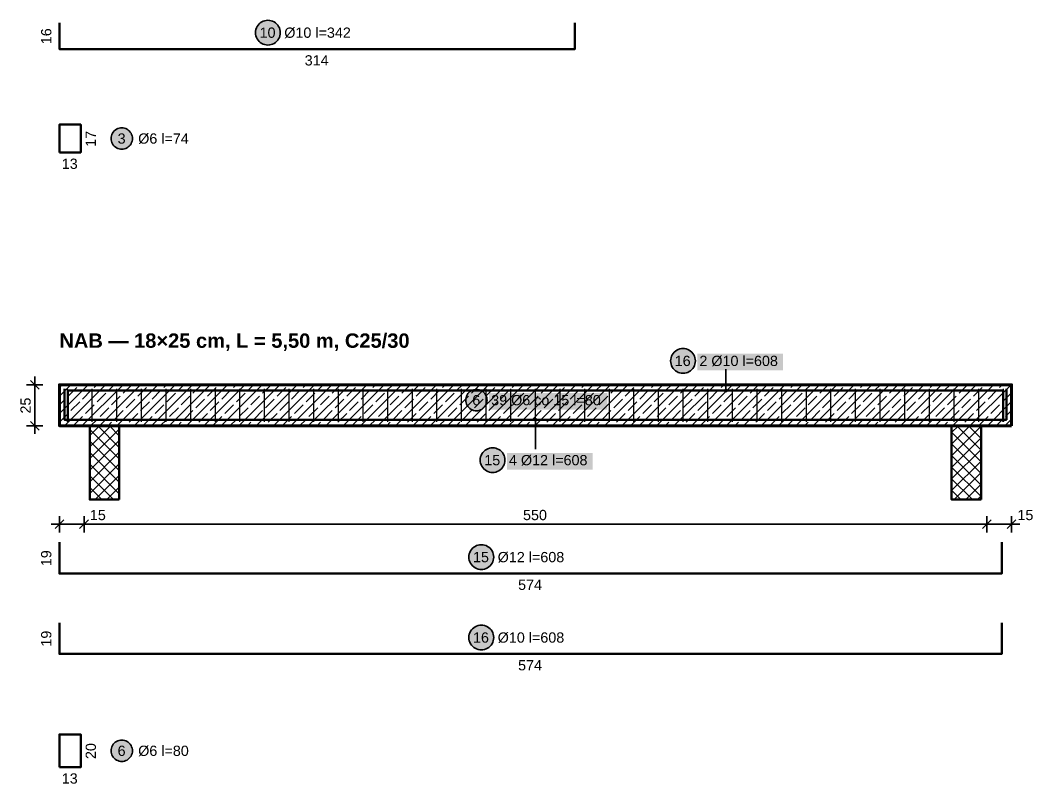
# Model space of a CAD drawing. Header units: metres. Extents: x 0.1 to 18.1, y -9.6 to -0.1.
# Drawn here: x 5.85 to 12.02, y -9.64 to -4.98 of the extents above; entities that cross this region are included whole.
import ezdxf

# ---------------------------------------------------------------- set-up
doc = ezdxf.new("R2010")
doc.units = ezdxf.units.M
for name, color, linetype, lineweight in [('A-KRESKOWANIE', 8, 'Continuous', 18), ('A-MASKA', 7, 'Continuous', 18), ('A-OPISY', 2, 'Continuous', 25), ('K-KONSTR', 7, 'Continuous', 50), ('K-WYMIARY', 1, 'Continuous', 25), ('K-ZBROJENIE', 1, 'Continuous', 100), ('K-ZBROJENIE-OPIS', 2, 'Continuous', 25)]:
    doc.layers.add(name, color=color, linetype=linetype, lineweight=lineweight)
doc.styles.add('PL_ARIAL', font='arial.ttf')
doc.styles.add('PL_ARIAL_B', font='arialbd.ttf')

msp = doc.modelspace()

# ---------------------------------------------------------------- hatches: boundary and pattern name
at = {"layer": 'A-MASKA', "true_color": 0xffffff}
for points in [[(9.9762, -7.1172), (10.4988, -7.1172), (10.4988, -7.016), (9.9762, -7.016)], [(8.7078, -7.3563), (9.4272, -7.3563), (9.4272, -7.255), (8.7078, -7.255)], [(8.8162, -7.7218), (9.3388, -7.7218), (9.3388, -7.6205), (8.8162, -7.6205)]]:
    msp.add_hatch(color=7, dxfattribs=at).paths.add_polyline_path(points)
at = {"layer": 'K-ZBROJENIE-OPIS', "true_color": 0xffffff}
for points in [[(7.4355, -5.06), (7.4349, -5.0501), (7.4329, -5.0405), (7.4298, -5.0311), (7.4254, -5.0222), (7.4199, -5.014), (7.4134, -5.0066), (7.406, -5.0001), (7.3978, -4.9946), (7.3889, -4.9902), (7.3795, -4.9871), (7.3699, -4.9851), (7.36, -4.9845), (7.3501, -4.9851), (7.3405, -4.9871), (7.3311, -4.9902), (7.3222, -4.9946), (7.314, -5.0001), (7.3066, -5.0066), (7.3001, -5.014), (7.2946, -5.0222), (7.2902, -5.0311), (7.2871, -5.0405), (7.2851, -5.0501), (7.2845, -5.06), (7.2851, -5.0699), (7.2871, -5.0795), (7.2902, -5.0889), (7.2946, -5.0978), (7.3001, -5.106), (7.3066, -5.1134), (7.314, -5.1199), (7.3222, -5.1254), (7.3311, -5.1298), (7.3405, -5.1329), (7.3501, -5.1349), (7.36, -5.1355), (7.3699, -5.1349), (7.3795, -5.1329), (7.3889, -5.1298), (7.3978, -5.1254), (7.406, -5.1199), (7.4134, -5.1134), (7.4199, -5.106), (7.4254, -5.0978), (7.4298, -5.0889), (7.4329, -5.0795), (7.4349, -5.0699)], [(6.535, -5.705), (6.5344, -5.6965), (6.5328, -5.6882), (6.5301, -5.6801), (6.5263, -5.6725), (6.5216, -5.6654), (6.516, -5.659), (6.5096, -5.6534), (6.5025, -5.6487), (6.4949, -5.6449), (6.4868, -5.6422), (6.4785, -5.6406), (6.47, -5.64), (6.4615, -5.6406), (6.4532, -5.6422), (6.4451, -5.6449), (6.4375, -5.6487), (6.4304, -5.6534), (6.424, -5.659), (6.4184, -5.6654), (6.4137, -5.6725), (6.4099, -5.6801), (6.4072, -5.6882), (6.4056, -5.6965), (6.405, -5.705), (6.4056, -5.7135), (6.4072, -5.7218), (6.4099, -5.7299), (6.4137, -5.7375), (6.4184, -5.7446), (6.424, -5.751), (6.4304, -5.7566), (6.4375, -5.7613), (6.4451, -5.7651), (6.4532, -5.7678), (6.4615, -5.7694), (6.47, -5.77), (6.4785, -5.7694), (6.4868, -5.7678), (6.4949, -5.7651), (6.5025, -5.7613), (6.5096, -5.7566), (6.516, -5.751), (6.5216, -5.7446), (6.5263, -5.7375), (6.5301, -5.7299), (6.5328, -5.7218), (6.5344, -5.7135)], [(9.9643, -7.0597), (9.9636, -7.0499), (9.9617, -7.0402), (9.9585, -7.0308), (9.9542, -7.022), (9.9487, -7.0138), (9.9421, -7.0063), (9.9347, -6.9998), (9.9265, -6.9943), (9.9176, -6.99), (9.9083, -6.9868), (9.8986, -6.9849), (9.8887, -6.9842), (9.8789, -6.9849), (9.8692, -6.9868), (9.8598, -6.99), (9.851, -6.9943), (9.8428, -6.9998), (9.8353, -7.0063), (9.8288, -7.0138), (9.8233, -7.022), (9.819, -7.0308), (9.8158, -7.0402), (9.8139, -7.0499), (9.8132, -7.0597), (9.8139, -7.0696), (9.8158, -7.0793), (9.819, -7.0887), (9.8233, -7.0975), (9.8288, -7.1057), (9.8353, -7.1132), (9.8428, -7.1197), (9.851, -7.1252), (9.8598, -7.1295), (9.8692, -7.1327), (9.8789, -7.1346), (9.8887, -7.1353), (9.8986, -7.1346), (9.9083, -7.1327), (9.9176, -7.1295), (9.9265, -7.1252), (9.9347, -7.1197), (9.9421, -7.1132), (9.9487, -7.1057), (9.9542, -7.0975), (9.9585, -7.0887), (9.9617, -7.0793), (9.9636, -7.0696)], [(8.6953, -7.2988), (8.6947, -7.2903), (8.6931, -7.2819), (8.6903, -7.2739), (8.6866, -7.2663), (8.6818, -7.2592), (8.6762, -7.2528), (8.6698, -7.2472), (8.6628, -7.2425), (8.6552, -7.2387), (8.6471, -7.236), (8.6388, -7.2343), (8.6303, -7.2337), (8.6218, -7.2343), (8.6135, -7.236), (8.6054, -7.2387), (8.5978, -7.2425), (8.5907, -7.2472), (8.5843, -7.2528), (8.5787, -7.2592), (8.574, -7.2663), (8.5702, -7.2739), (8.5675, -7.2819), (8.5658, -7.2903), (8.5653, -7.2988), (8.5658, -7.3072), (8.5675, -7.3156), (8.5702, -7.3236), (8.574, -7.3312), (8.5787, -7.3383), (8.5843, -7.3447), (8.5907, -7.3503), (8.5978, -7.355), (8.6054, -7.3588), (8.6135, -7.3615), (8.6218, -7.3632), (8.6303, -7.3638), (8.6388, -7.3632), (8.6471, -7.3615), (8.6552, -7.3588), (8.6628, -7.355), (8.6698, -7.3503), (8.6762, -7.3447), (8.6818, -7.3383), (8.6866, -7.3312), (8.6903, -7.3236), (8.6931, -7.3156), (8.6947, -7.3072)], [(8.8043, -7.6643), (8.8036, -7.6544), (8.8017, -7.6447), (8.7985, -7.6353), (8.7942, -7.6265), (8.7887, -7.6183), (8.7821, -7.6108), (8.7747, -7.6043), (8.7665, -7.5988), (8.7576, -7.5945), (8.7483, -7.5913), (8.7386, -7.5894), (8.7287, -7.5887), (8.7189, -7.5894), (8.7092, -7.5913), (8.6998, -7.5945), (8.691, -7.5988), (8.6828, -7.6043), (8.6753, -7.6108), (8.6688, -7.6183), (8.6633, -7.6265), (8.659, -7.6353), (8.6558, -7.6447), (8.6539, -7.6544), (8.6532, -7.6643), (8.6539, -7.6741), (8.6558, -7.6838), (8.659, -7.6932), (8.6633, -7.702), (8.6688, -7.7102), (8.6753, -7.7177), (8.6828, -7.7242), (8.691, -7.7297), (8.6998, -7.734), (8.7092, -7.7372), (8.7189, -7.7391), (8.7287, -7.7398), (8.7386, -7.7391), (8.7483, -7.7372), (8.7576, -7.734), (8.7665, -7.7297), (8.7747, -7.7242), (8.7821, -7.7177), (8.7887, -7.7102), (8.7942, -7.702), (8.7985, -7.6932), (8.8017, -7.6838), (8.8036, -7.6741)], [(8.7355, -8.255), (8.7349, -8.2451), (8.7329, -8.2355), (8.7298, -8.2261), (8.7254, -8.2172), (8.7199, -8.209), (8.7134, -8.2016), (8.706, -8.1951), (8.6978, -8.1896), (8.6889, -8.1852), (8.6795, -8.1821), (8.6699, -8.1801), (8.66, -8.1795), (8.6501, -8.1801), (8.6405, -8.1821), (8.6311, -8.1852), (8.6222, -8.1896), (8.614, -8.1951), (8.6066, -8.2016), (8.6001, -8.209), (8.5946, -8.2172), (8.5902, -8.2261), (8.5871, -8.2355), (8.5851, -8.2451), (8.5845, -8.255), (8.5851, -8.2649), (8.5871, -8.2745), (8.5902, -8.2839), (8.5946, -8.2928), (8.6001, -8.301), (8.6066, -8.3084), (8.614, -8.3149), (8.6222, -8.3204), (8.6311, -8.3248), (8.6405, -8.3279), (8.6501, -8.3299), (8.66, -8.3305), (8.6699, -8.3299), (8.6795, -8.3279), (8.6889, -8.3248), (8.6978, -8.3204), (8.706, -8.3149), (8.7134, -8.3084), (8.7199, -8.301), (8.7254, -8.2928), (8.7298, -8.2839), (8.7329, -8.2745), (8.7349, -8.2649)], [(8.7355, -8.745), (8.7349, -8.7351), (8.7329, -8.7255), (8.7298, -8.7161), (8.7254, -8.7072), (8.7199, -8.699), (8.7134, -8.6916), (8.706, -8.6851), (8.6978, -8.6796), (8.6889, -8.6752), (8.6795, -8.6721), (8.6699, -8.6701), (8.66, -8.6695), (8.6501, -8.6701), (8.6405, -8.6721), (8.6311, -8.6752), (8.6222, -8.6796), (8.614, -8.6851), (8.6066, -8.6916), (8.6001, -8.699), (8.5946, -8.7072), (8.5902, -8.7161), (8.5871, -8.7255), (8.5851, -8.7351), (8.5845, -8.745), (8.5851, -8.7549), (8.5871, -8.7645), (8.5902, -8.7739), (8.5946, -8.7828), (8.6001, -8.791), (8.6066, -8.7984), (8.614, -8.8049), (8.6222, -8.8104), (8.6311, -8.8148), (8.6405, -8.8179), (8.6501, -8.8199), (8.66, -8.8205), (8.6699, -8.8199), (8.6795, -8.8179), (8.6889, -8.8148), (8.6978, -8.8104), (8.706, -8.8049), (8.7134, -8.7984), (8.7199, -8.791), (8.7254, -8.7828), (8.7298, -8.7739), (8.7329, -8.7645), (8.7349, -8.7549)], [(6.535, -9.435), (6.5344, -9.4265), (6.5328, -9.4182), (6.5301, -9.4101), (6.5263, -9.4025), (6.5216, -9.3954), (6.516, -9.389), (6.5096, -9.3834), (6.5025, -9.3787), (6.4949, -9.3749), (6.4868, -9.3722), (6.4785, -9.3706), (6.47, -9.37), (6.4615, -9.3706), (6.4532, -9.3722), (6.4451, -9.3749), (6.4375, -9.3787), (6.4304, -9.3834), (6.424, -9.389), (6.4184, -9.3954), (6.4137, -9.4025), (6.4099, -9.4101), (6.4072, -9.4182), (6.4056, -9.4265), (6.405, -9.435), (6.4056, -9.4435), (6.4072, -9.4518), (6.4099, -9.4599), (6.4137, -9.4675), (6.4184, -9.4746), (6.424, -9.481), (6.4304, -9.4866), (6.4375, -9.4913), (6.4451, -9.4951), (6.4532, -9.4978), (6.4615, -9.4994), (6.47, -9.5), (6.4785, -9.4994), (6.4868, -9.4978), (6.4949, -9.4951), (6.5025, -9.4913), (6.5096, -9.4866), (6.516, -9.481), (6.5216, -9.4746), (6.5263, -9.4675), (6.5301, -9.4599), (6.5328, -9.4518), (6.5344, -9.4435)]]:
    msp.add_hatch(color=7, dxfattribs=at).paths.add_polyline_path(points)
at = {"layer": 'K-ZBROJENIE-OPIS', "true_color": 0x000000}
for points in [[(10.1612, -7.241), (10.1609, -7.2381), (10.1597, -7.2354), (10.158, -7.233), (10.1556, -7.2313), (10.1529, -7.2301), (10.15, -7.2297), (10.1471, -7.2301), (10.1444, -7.2313), (10.142, -7.233), (10.1403, -7.2354), (10.1391, -7.2381), (10.1387, -7.241), (10.1391, -7.2439), (10.1403, -7.2466), (10.142, -7.249), (10.1444, -7.2507), (10.1471, -7.2519), (10.15, -7.2523), (10.1529, -7.2519), (10.1556, -7.2507), (10.158, -7.249), (10.1597, -7.2466), (10.1609, -7.2439)], [(9.0012, -7.418), (9.0009, -7.4151), (8.9997, -7.4124), (8.998, -7.41), (8.9956, -7.4083), (8.9929, -7.4071), (8.99, -7.4067), (8.9871, -7.4071), (8.9844, -7.4083), (8.982, -7.41), (8.9803, -7.4124), (8.9791, -7.4151), (8.9787, -7.418), (8.9791, -7.4209), (8.9803, -7.4236), (8.982, -7.426), (8.9844, -7.4277), (8.9871, -7.4289), (8.99, -7.4293), (8.9929, -7.4289), (8.9956, -7.4277), (8.998, -7.426), (8.9997, -7.4236), (9.0009, -7.4209)]]:
    msp.add_hatch(color=7, dxfattribs=at).paths.add_polyline_path(points)

# ---------------------------------------------------------------- linework, layer by layer
at = {"layer": 'A-KRESKOWANIE', "lineweight": 25, "ltscale": 0.025}
for points in [[(6.09, -7.3804), (6.2654, -7.205)], [(6.09, -7.2743), (6.1593, -7.205)], [(6.09, -7.2213), (6.1063, -7.205)], [(6.1215, -7.455), (6.3715, -7.205)], [(6.2275, -7.455), (6.4775, -7.205)], [(6.3021, -7.2213), (6.3184, -7.205)], [(6.3336, -7.455), (6.5836, -7.205)], [(6.3905, -7.239), (6.4245, -7.205)], [(6.4396, -7.455), (6.6896, -7.205)], [(6.4789, -7.2567), (6.5305, -7.205)], [(6.5457, -7.455), (6.7957, -7.205)], [(6.6518, -7.455), (6.9018, -7.205)], [(6.7264, -7.2213), (6.7427, -7.205)], [(6.7578, -7.455), (7.0078, -7.205)], [(6.8147, -7.239), (6.8487, -7.205)], [(6.8639, -7.455), (7.1139, -7.205)], [(6.9031, -7.2567), (6.9548, -7.205)], [(6.97, -7.455), (7.22, -7.205)], [(7.076, -7.455), (7.326, -7.205)], [(7.1506, -7.2213), (7.1669, -7.205)], [(7.1821, -7.455), (7.4321, -7.205)], [(7.239, -7.239), (7.273, -7.205)], [(7.2882, -7.455), (7.5382, -7.205)], [(7.3274, -7.2567), (7.3791, -7.205)], [(7.3942, -7.455), (7.6442, -7.205)], [(7.5003, -7.455), (7.7503, -7.205)], [(7.5749, -7.2213), (7.5912, -7.205)], [(7.6064, -7.455), (7.8564, -7.205)], [(7.6633, -7.239), (7.6973, -7.205)], [(7.7124, -7.455), (7.9624, -7.205)], [(7.7517, -7.2567), (7.8033, -7.205)], [(7.8185, -7.455), (8.0685, -7.205)], [(7.9246, -7.455), (8.1746, -7.205)], [(7.9991, -7.2213), (8.0155, -7.205)], [(8.0306, -7.455), (8.2806, -7.205)], [(8.0875, -7.239), (8.1215, -7.205)], [(8.1367, -7.455), (8.3867, -7.205)], [(8.1759, -7.2567), (8.2276, -7.205)], [(8.2428, -7.455), (8.4928, -7.205)], [(8.3488, -7.455), (8.5988, -7.205)], [(8.4234, -7.2213), (8.4397, -7.205)], [(8.4549, -7.455), (8.7049, -7.205)], [(8.5118, -7.239), (8.5458, -7.205)], [(8.561, -7.455), (8.811, -7.205)], [(8.6002, -7.2567), (8.6519, -7.205)], [(8.667, -7.455), (8.917, -7.205)], [(8.7731, -7.455), (9.0231, -7.205)], [(8.8477, -7.2213), (8.864, -7.205)], [(8.8792, -7.455), (9.1292, -7.205)], [(8.9361, -7.239), (8.9701, -7.205)], [(8.9852, -7.455), (9.2352, -7.205)], [(9.0245, -7.2567), (9.0761, -7.205)], [(9.0913, -7.455), (9.3413, -7.205)], [(9.1974, -7.455), (9.4474, -7.205)], [(9.2719, -7.2213), (9.2883, -7.205)], [(9.3034, -7.455), (9.5534, -7.205)], [(9.3603, -7.239), (9.3943, -7.205)], [(9.4095, -7.455), (9.6595, -7.205)], [(9.4487, -7.2567), (9.5004, -7.205)], [(9.5156, -7.455), (9.7656, -7.205)], [(9.6216, -7.455), (9.8716, -7.205)], [(9.6962, -7.2213), (9.7125, -7.205)], [(9.7277, -7.455), (9.9777, -7.205)], [(9.7846, -7.239), (9.8186, -7.205)], [(9.8338, -7.455), (10.0838, -7.205)], [(9.873, -7.2567), (9.9247, -7.205)], [(9.9398, -7.455), (10.1898, -7.205)], [(10.0459, -7.455), (10.2959, -7.205)], [(10.1205, -7.2213), (10.1368, -7.205)], [(10.152, -7.455), (10.402, -7.205)], [(10.2089, -7.239), (10.2429, -7.205)], [(10.258, -7.455), (10.508, -7.205)], [(10.2972, -7.2567), (10.3489, -7.205)], [(10.3641, -7.455), (10.6141, -7.205)], [(10.4702, -7.455), (10.7202, -7.205)], [(10.5447, -7.2213), (10.5611, -7.205)], [(10.5762, -7.455), (10.8262, -7.205)], [(10.6331, -7.239), (10.6671, -7.205)], [(10.6823, -7.455), (10.9323, -7.205)], [(10.7215, -7.2567), (10.7732, -7.205)], [(10.7884, -7.455), (11.0384, -7.205)], [(10.8944, -7.455), (11.1444, -7.205)], [(10.969, -7.2213), (10.9853, -7.205)], [(11.0005, -7.455), (11.2505, -7.205)], [(11.0574, -7.239), (11.0914, -7.205)], [(11.1066, -7.455), (11.3566, -7.205)], [(11.1458, -7.2567), (11.1975, -7.205)], [(11.2126, -7.455), (11.4626, -7.205)], [(11.3187, -7.455), (11.5687, -7.205)], [(11.3933, -7.2213), (11.4096, -7.205)], [(11.4248, -7.455), (11.6748, -7.205)], [(11.4816, -7.239), (11.5157, -7.205)], [(11.5308, -7.455), (11.7808, -7.205)], [(11.57, -7.2567), (11.6217, -7.205)], [(11.6369, -7.455), (11.8869, -7.205)], [(11.8175, -7.2213), (11.8339, -7.205)], [(6.143, -7.2744), (6.196, -7.2213)], [(6.2314, -7.292), (6.2844, -7.239)], [(6.3198, -7.3097), (6.3728, -7.2567)], [(6.4082, -7.3274), (6.4612, -7.2744)], [(6.5673, -7.2744), (6.6203, -7.2213)], [(6.6556, -7.292), (6.7087, -7.239)], [(6.744, -7.3097), (6.7971, -7.2567)], [(6.8324, -7.3274), (6.8855, -7.2744)], [(6.9915, -7.2744), (7.0446, -7.2213)], [(7.0799, -7.292), (7.1329, -7.239)], [(7.1683, -7.3097), (7.2213, -7.2567)], [(7.2567, -7.3274), (7.3097, -7.2744)], [(7.4158, -7.2744), (7.4688, -7.2213)], [(7.5042, -7.292), (7.5572, -7.239)], [(7.5926, -7.3097), (7.6456, -7.2567)], [(7.6809, -7.3274), (7.734, -7.2744)], [(7.84, -7.2744), (7.8931, -7.2213)], [(7.9284, -7.292), (7.9815, -7.239)], [(8.0168, -7.3097), (8.0699, -7.2567)], [(8.1052, -7.3274), (8.1582, -7.2744)], [(8.2643, -7.2744), (8.3173, -7.2213)], [(8.3527, -7.292), (8.4057, -7.239)], [(8.4411, -7.3097), (8.4941, -7.2567)], [(8.5295, -7.3274), (8.5825, -7.2744)], [(8.6886, -7.2744), (8.7416, -7.2213)], [(8.777, -7.292), (8.83, -7.239)], [(8.8654, -7.3097), (8.9184, -7.2567)], [(8.9537, -7.3274), (9.0068, -7.2744)], [(9.1128, -7.2744), (9.1659, -7.2213)], [(9.2012, -7.292), (9.2543, -7.239)], [(9.2896, -7.3097), (9.3426, -7.2567)], [(9.378, -7.3274), (9.431, -7.2744)], [(9.5371, -7.2744), (9.5901, -7.2213)], [(9.6255, -7.292), (9.6785, -7.239)], [(9.7139, -7.3097), (9.7669, -7.2567)], [(9.8023, -7.3274), (9.8553, -7.2744)], [(9.9614, -7.2744), (10.0144, -7.2213)], [(10.0498, -7.292), (10.1028, -7.239)], [(10.1381, -7.3097), (10.1912, -7.2567)], [(10.2265, -7.3274), (10.2796, -7.2744)], [(10.3856, -7.2744), (10.4387, -7.2213)], [(10.474, -7.292), (10.5271, -7.239)], [(10.5624, -7.3097), (10.6154, -7.2567)], [(10.6508, -7.3274), (10.7038, -7.2744)], [(10.8099, -7.2744), (10.8629, -7.2213)], [(10.8983, -7.292), (10.9513, -7.239)], [(10.9867, -7.3097), (11.0397, -7.2567)], [(11.0751, -7.3274), (11.1281, -7.2744)], [(11.2342, -7.2744), (11.2872, -7.2213)], [(11.3225, -7.292), (11.3756, -7.239)], [(11.4109, -7.3097), (11.464, -7.2567)], [(11.4993, -7.3274), (11.5524, -7.2744)], [(11.6584, -7.2744), (11.7115, -7.2213)], [(11.7468, -7.292), (11.7998, -7.239)], [(11.8352, -7.3097), (11.8882, -7.2567)], [(6.09, -7.3274), (6.1253, -7.292)], [(6.1607, -7.3627), (6.2137, -7.3097)], [(6.2491, -7.3804), (6.3021, -7.3274)], [(6.4965, -7.3451), (6.5496, -7.292)], [(6.5849, -7.3627), (6.638, -7.3097)], [(6.6733, -7.3804), (6.7264, -7.3274)], [(6.9208, -7.3451), (6.9738, -7.292)], [(7.0092, -7.3627), (7.0622, -7.3097)], [(7.0976, -7.3804), (7.1506, -7.3274)], [(7.3451, -7.3451), (7.3981, -7.292)], [(7.4335, -7.3627), (7.4865, -7.3097)], [(7.5218, -7.3804), (7.5749, -7.3274)], [(7.7693, -7.3451), (7.8224, -7.292)], [(7.8577, -7.3627), (7.9108, -7.3097)], [(7.9461, -7.3804), (7.9991, -7.3274)], [(8.1936, -7.3451), (8.2466, -7.292)], [(8.282, -7.3627), (8.335, -7.3097)], [(8.3704, -7.3804), (8.4234, -7.3274)], [(8.6179, -7.3451), (8.6709, -7.292)], [(8.7063, -7.3627), (8.7593, -7.3097)], [(8.7946, -7.3804), (8.8477, -7.3274)], [(9.0421, -7.3451), (9.0952, -7.292)], [(9.1305, -7.3627), (9.1835, -7.3097)], [(9.2189, -7.3804), (9.2719, -7.3274)], [(9.4664, -7.3451), (9.5194, -7.292)], [(9.5548, -7.3627), (9.6078, -7.3097)], [(9.6432, -7.3804), (9.6962, -7.3274)], [(9.8907, -7.3451), (9.9437, -7.292)], [(9.979, -7.3627), (10.0321, -7.3097)], [(10.0674, -7.3804), (10.1205, -7.3274)], [(10.3149, -7.3451), (10.368, -7.292)], [(10.4033, -7.3627), (10.4563, -7.3097)], [(10.4917, -7.3804), (10.5447, -7.3274)], [(10.7392, -7.3451), (10.7922, -7.292)], [(10.8276, -7.3627), (10.8806, -7.3097)], [(10.916, -7.3804), (10.969, -7.3274)], [(11.1634, -7.3451), (11.2165, -7.292)], [(11.2518, -7.3627), (11.3049, -7.3097)], [(11.3402, -7.3804), (11.3933, -7.3274)], [(11.5877, -7.3451), (11.6407, -7.292)], [(11.6761, -7.3627), (11.7291, -7.3097)], [(11.7429, -7.455), (11.89, -7.3079)], [(11.7645, -7.3804), (11.8175, -7.3274)], [(6.09, -7.4334), (6.143, -7.3804)], [(6.1783, -7.4511), (6.2314, -7.3981)], [(6.3374, -7.3981), (6.3905, -7.3451)], [(6.4258, -7.4158), (6.4789, -7.3627)], [(6.5142, -7.4335), (6.5673, -7.3804)], [(6.6026, -7.4511), (6.6556, -7.3981)], [(6.7617, -7.3981), (6.8147, -7.3451)], [(6.8501, -7.4158), (6.9031, -7.3627)], [(6.9385, -7.4335), (6.9915, -7.3804)], [(7.0269, -7.4511), (7.0799, -7.3981)], [(7.186, -7.3981), (7.239, -7.3451)], [(7.2744, -7.4158), (7.3274, -7.3627)], [(7.3627, -7.4335), (7.4158, -7.3804)], [(7.4511, -7.4511), (7.5042, -7.3981)], [(7.6102, -7.3981), (7.6633, -7.3451)], [(7.6986, -7.4158), (7.7517, -7.3627)], [(7.787, -7.4335), (7.84, -7.3804)], [(7.8754, -7.4511), (7.9284, -7.3981)], [(8.0345, -7.3981), (8.0875, -7.3451)], [(8.1229, -7.4158), (8.1759, -7.3627)], [(8.2113, -7.4335), (8.2643, -7.3804)], [(8.2997, -7.4511), (8.3527, -7.3981)], [(8.4588, -7.3981), (8.5118, -7.3451)], [(8.5472, -7.4158), (8.6002, -7.3627)], [(8.6355, -7.4335), (8.6886, -7.3804)], [(8.7239, -7.4511), (8.777, -7.3981)], [(8.883, -7.3981), (8.9361, -7.3451)], [(8.9714, -7.4158), (9.0245, -7.3627)], [(9.0598, -7.4335), (9.1128, -7.3804)], [(9.1482, -7.4511), (9.2012, -7.3981)], [(9.3073, -7.3981), (9.3603, -7.3451)], [(9.3957, -7.4158), (9.4487, -7.3627)], [(9.4841, -7.4335), (9.5371, -7.3804)], [(9.5725, -7.4511), (9.6255, -7.3981)], [(9.7316, -7.3981), (9.7846, -7.3451)], [(9.8199, -7.4158), (9.873, -7.3627)], [(9.9083, -7.4335), (9.9614, -7.3804)], [(9.9967, -7.4511), (10.0498, -7.3981)], [(10.1558, -7.3981), (10.2089, -7.3451)], [(10.2442, -7.4158), (10.2972, -7.3627)], [(10.3326, -7.4335), (10.3856, -7.3804)], [(10.421, -7.4511), (10.474, -7.3981)], [(10.5801, -7.3981), (10.6331, -7.3451)], [(10.6685, -7.4158), (10.7215, -7.3627)], [(10.7569, -7.4335), (10.8099, -7.3804)], [(10.8453, -7.4511), (10.8983, -7.3981)], [(11.0043, -7.3981), (11.0574, -7.3451)], [(11.0927, -7.4158), (11.1458, -7.3627)], [(11.1811, -7.4335), (11.2342, -7.3804)], [(11.2695, -7.4511), (11.3225, -7.3981)], [(11.4286, -7.3981), (11.4816, -7.3451)], [(11.517, -7.4158), (11.57, -7.3627)], [(11.6054, -7.4335), (11.6584, -7.3804)], [(11.6938, -7.4511), (11.7468, -7.3981)], [(11.8529, -7.3981), (11.89, -7.361)], [(6.275, -7.5843), (6.4043, -7.455)], [(6.275, -7.5136), (6.3336, -7.455)], [(6.2805, -7.455), (6.3198, -7.4158)], [(6.455, -7.5864), (6.3236, -7.455)], [(6.3866, -7.455), (6.4082, -7.4335)], [(6.455, -7.5157), (6.3943, -7.455)], [(6.4927, -7.455), (6.4965, -7.4511)], [(6.7048, -7.455), (6.744, -7.4158)], [(6.8109, -7.455), (6.8324, -7.4335)], [(6.9169, -7.455), (6.9208, -7.4511)], [(7.1291, -7.455), (7.1683, -7.4158)], [(7.2351, -7.455), (7.2567, -7.4335)], [(7.3412, -7.455), (7.3451, -7.4511)], [(7.5533, -7.455), (7.5926, -7.4158)], [(7.6594, -7.455), (7.6809, -7.4335)], [(7.7655, -7.455), (7.7693, -7.4511)], [(7.9776, -7.455), (8.0168, -7.4158)], [(8.0837, -7.455), (8.1052, -7.4335)], [(8.1897, -7.455), (8.1936, -7.4511)], [(8.4019, -7.455), (8.4411, -7.4158)], [(8.5079, -7.455), (8.5295, -7.4335)], [(8.614, -7.455), (8.6179, -7.4511)], [(8.8261, -7.455), (8.8654, -7.4158)], [(8.9322, -7.455), (8.9537, -7.4335)], [(9.0383, -7.455), (9.0421, -7.4511)], [(9.2504, -7.455), (9.2896, -7.4158)], [(9.3565, -7.455), (9.378, -7.4335)], [(9.4625, -7.455), (9.4664, -7.4511)], [(9.6747, -7.455), (9.7139, -7.4158)], [(9.7807, -7.455), (9.8023, -7.4335)], [(9.8868, -7.455), (9.8907, -7.4511)], [(10.0989, -7.455), (10.1381, -7.4158)], [(10.205, -7.455), (10.2265, -7.4335)], [(10.3111, -7.455), (10.3149, -7.4511)], [(10.5232, -7.455), (10.5624, -7.4158)], [(10.6293, -7.455), (10.6508, -7.4335)], [(10.7353, -7.455), (10.7392, -7.4511)], [(10.9475, -7.455), (10.9867, -7.4158)], [(11.0535, -7.455), (11.0751, -7.4335)], [(11.1596, -7.455), (11.1634, -7.4511)], [(11.3717, -7.455), (11.4109, -7.4158)], [(11.4778, -7.455), (11.4993, -7.4335)], [(11.525, -7.5669), (11.6369, -7.455)], [(11.525, -7.4962), (11.5662, -7.455)], [(11.525, -7.6376), (11.705, -7.4576)], [(11.705, -7.6038), (11.5562, -7.455)], [(11.5839, -7.455), (11.5877, -7.4511)], [(11.705, -7.5331), (11.6269, -7.455)], [(11.705, -7.4624), (11.6976, -7.455)], [(11.796, -7.455), (11.8352, -7.4158)], [(11.849, -7.455), (11.89, -7.414)], [(6.275, -7.655), (6.455, -7.475)], [(6.455, -7.6571), (6.275, -7.4771)], [(11.705, -7.6745), (11.525, -7.4945)], [(6.275, -7.7257), (6.455, -7.5457)], [(6.455, -7.7278), (6.275, -7.5478)], [(11.525, -7.7083), (11.705, -7.5283)], [(11.705, -7.7452), (11.525, -7.5652)], [(6.275, -7.7964), (6.455, -7.6164)], [(6.455, -7.7985), (6.275, -7.6185)], [(11.525, -7.779), (11.705, -7.599)], [(11.705, -7.8159), (11.525, -7.6359)], [(6.275, -7.8671), (6.455, -7.6871)], [(6.455, -7.8692), (6.275, -7.6892)], [(11.525, -7.8497), (11.705, -7.6697)], [(11.705, -7.8866), (11.525, -7.7066)], [(6.4201, -7.905), (6.275, -7.7599)], [(6.3078, -7.905), (6.455, -7.7578)], [(11.5404, -7.905), (11.705, -7.7404)], [(6.3494, -7.905), (6.275, -7.8306)], [(6.3786, -7.905), (6.455, -7.8286)], [(11.6527, -7.905), (11.525, -7.7773)], [(11.6111, -7.905), (11.705, -7.8111)], [(11.582, -7.905), (11.525, -7.848)], [(11.6819, -7.905), (11.705, -7.8819)], [(6.2787, -7.905), (6.275, -7.9013)], [(6.4493, -7.905), (6.455, -7.8993)]]:
    msp.add_lwpolyline(points, dxfattribs=at)
at = {"layer": 'K-KONSTR', "lineweight": 70, "ltscale": 0.025}
msp.add_lwpolyline([(11.89, -7.455), (11.89, -7.205), (6.09, -7.205), (6.09, -7.455)], close=True, dxfattribs=at)
at = {"layer": 'K-KONSTR', "lineweight": 50, "ltscale": 0.025}
for points in [[(6.455, -7.905), (6.455, -7.455), (6.275, -7.455), (6.275, -7.905)], [(11.705, -7.905), (11.705, -7.455), (11.525, -7.455), (11.525, -7.905)]]:
    msp.add_lwpolyline(points, close=True, dxfattribs=at)
at = {"layer": 'K-WYMIARY', "lineweight": 35, "ltscale": 0.025}
for points in [[(5.89, -7.205), (5.99, -7.205)], [(5.9665, -7.2315), (5.9135, -7.1785)], [(5.94, -7.505), (5.94, -7.155)], [(5.89, -7.455), (5.99, -7.455)], [(5.9665, -7.4815), (5.9135, -7.4285)], [(6.09, -8.105), (6.09, -8.005)], [(6.24, -8.105), (6.24, -8.005)], [(11.74, -8.105), (11.74, -8.005)], [(11.89, -8.105), (11.89, -8.005)], [(6.04, -8.055), (11.94, -8.055)], [(6.0635, -8.0815), (6.1165, -8.0285)], [(6.2135, -8.0815), (6.2665, -8.0285)], [(11.7135, -8.0815), (11.7665, -8.0285)], [(11.8635, -8.0815), (11.9165, -8.0285)]]:
    msp.add_lwpolyline(points, dxfattribs=at)
at = {"layer": 'K-ZBROJENIE', "lineweight": 50, "ltscale": 0.025}
for points in [[(6.09, -5), (6.09, -5.16), (9.23, -5.16), (9.23, -5)], [(6.121, -7.23), (6.121, -7.418), (11.859, -7.418), (11.859, -7.23)], [(6.141, -7.429), (6.141, -7.241), (11.839, -7.241), (11.839, -7.429)], [(6.09, -8.165), (6.09, -8.355), (11.83, -8.355), (11.83, -8.165)], [(6.09, -8.655), (6.09, -8.845), (11.83, -8.845), (11.83, -8.655)]]:
    msp.add_lwpolyline(points, dxfattribs=at)
for points in [[(6.09, -5.79), (6.22, -5.79), (6.22, -5.62), (6.09, -5.62)], [(6.09, -9.535), (6.22, -9.535), (6.22, -9.335), (6.09, -9.335)]]:
    msp.add_lwpolyline(points, close=True, dxfattribs=at)
at = {"layer": 'K-ZBROJENIE', "lineweight": 25, "ltscale": 0.025}
for points in [[(6.14, -7.43), (6.14, -7.23)], [(6.29, -7.43), (6.29, -7.23)], [(6.44, -7.43), (6.44, -7.23)], [(6.59, -7.43), (6.59, -7.23)], [(6.74, -7.43), (6.74, -7.23)], [(6.89, -7.43), (6.89, -7.23)], [(7.04, -7.43), (7.04, -7.23)], [(7.19, -7.43), (7.19, -7.23)], [(7.34, -7.43), (7.34, -7.23)], [(7.49, -7.43), (7.49, -7.23)], [(7.64, -7.43), (7.64, -7.23)], [(7.79, -7.43), (7.79, -7.23)], [(7.94, -7.43), (7.94, -7.23)], [(8.09, -7.43), (8.09, -7.23)], [(8.24, -7.43), (8.24, -7.23)], [(8.39, -7.43), (8.39, -7.23)], [(8.54, -7.43), (8.54, -7.23)], [(8.69, -7.43), (8.69, -7.23)], [(8.84, -7.43), (8.84, -7.23)], [(8.99, -7.43), (8.99, -7.23)], [(9.14, -7.43), (9.14, -7.23)], [(9.29, -7.43), (9.29, -7.23)], [(9.44, -7.43), (9.44, -7.23)], [(9.59, -7.43), (9.59, -7.23)], [(9.74, -7.43), (9.74, -7.23)], [(9.89, -7.43), (9.89, -7.23)], [(10.04, -7.43), (10.04, -7.23)], [(10.19, -7.43), (10.19, -7.23)], [(10.34, -7.43), (10.34, -7.23)], [(10.49, -7.43), (10.49, -7.23)], [(10.64, -7.43), (10.64, -7.23)], [(10.79, -7.43), (10.79, -7.23)], [(10.94, -7.43), (10.94, -7.23)], [(11.09, -7.43), (11.09, -7.23)], [(11.24, -7.43), (11.24, -7.23)], [(11.39, -7.43), (11.39, -7.23)], [(11.54, -7.43), (11.54, -7.23)], [(11.69, -7.43), (11.69, -7.23)], [(11.84, -7.43), (11.84, -7.23)]]:
    msp.add_lwpolyline(points, dxfattribs=at)
at = {"layer": 'K-ZBROJENIE-OPIS', "lineweight": 35, "ltscale": 0.025}
for points in [[(7.4355, -5.06), (7.4349, -5.0501), (7.4329, -5.0405), (7.4298, -5.0311), (7.4254, -5.0222), (7.4199, -5.014), (7.4134, -5.0066), (7.406, -5.0001), (7.3978, -4.9946), (7.3889, -4.9902), (7.3795, -4.9871), (7.3699, -4.9851), (7.36, -4.9845), (7.3501, -4.9851), (7.3405, -4.9871), (7.3311, -4.9902), (7.3222, -4.9946), (7.314, -5.0001), (7.3066, -5.0066), (7.3001, -5.014), (7.2946, -5.0222), (7.2902, -5.0311), (7.2871, -5.0405), (7.2851, -5.0501), (7.2845, -5.06), (7.2851, -5.0699), (7.2871, -5.0795), (7.2902, -5.0889), (7.2946, -5.0978), (7.3001, -5.106), (7.3066, -5.1134), (7.314, -5.1199), (7.3222, -5.1254), (7.3311, -5.1298), (7.3405, -5.1329), (7.3501, -5.1349), (7.36, -5.1355), (7.3699, -5.1349), (7.3795, -5.1329), (7.3889, -5.1298), (7.3978, -5.1254), (7.406, -5.1199), (7.4134, -5.1134), (7.4199, -5.106), (7.4254, -5.0978), (7.4298, -5.0889), (7.4329, -5.0795), (7.4349, -5.0699)], [(6.535, -5.705), (6.5344, -5.6965), (6.5328, -5.6882), (6.5301, -5.6801), (6.5263, -5.6725), (6.5216, -5.6654), (6.516, -5.659), (6.5096, -5.6534), (6.5025, -5.6487), (6.4949, -5.6449), (6.4868, -5.6422), (6.4785, -5.6406), (6.47, -5.64), (6.4615, -5.6406), (6.4532, -5.6422), (6.4451, -5.6449), (6.4375, -5.6487), (6.4304, -5.6534), (6.424, -5.659), (6.4184, -5.6654), (6.4137, -5.6725), (6.4099, -5.6801), (6.4072, -5.6882), (6.4056, -5.6965), (6.405, -5.705), (6.4056, -5.7135), (6.4072, -5.7218), (6.4099, -5.7299), (6.4137, -5.7375), (6.4184, -5.7446), (6.424, -5.751), (6.4304, -5.7566), (6.4375, -5.7613), (6.4451, -5.7651), (6.4532, -5.7678), (6.4615, -5.7694), (6.47, -5.77), (6.4785, -5.7694), (6.4868, -5.7678), (6.4949, -5.7651), (6.5025, -5.7613), (6.5096, -5.7566), (6.516, -5.751), (6.5216, -5.7446), (6.5263, -5.7375), (6.5301, -5.7299), (6.5328, -5.7218), (6.5344, -5.7135)], [(9.9643, -7.0597), (9.9636, -7.0499), (9.9617, -7.0402), (9.9585, -7.0308), (9.9542, -7.022), (9.9487, -7.0138), (9.9421, -7.0063), (9.9347, -6.9998), (9.9265, -6.9943), (9.9176, -6.99), (9.9083, -6.9868), (9.8986, -6.9849), (9.8887, -6.9842), (9.8789, -6.9849), (9.8692, -6.9868), (9.8598, -6.99), (9.851, -6.9943), (9.8428, -6.9998), (9.8353, -7.0063), (9.8288, -7.0138), (9.8233, -7.022), (9.819, -7.0308), (9.8158, -7.0402), (9.8139, -7.0499), (9.8132, -7.0597), (9.8139, -7.0696), (9.8158, -7.0793), (9.819, -7.0887), (9.8233, -7.0975), (9.8288, -7.1057), (9.8353, -7.1132), (9.8428, -7.1197), (9.851, -7.1252), (9.8598, -7.1295), (9.8692, -7.1327), (9.8789, -7.1346), (9.8887, -7.1353), (9.8986, -7.1346), (9.9083, -7.1327), (9.9176, -7.1295), (9.9265, -7.1252), (9.9347, -7.1197), (9.9421, -7.1132), (9.9487, -7.1057), (9.9542, -7.0975), (9.9585, -7.0887), (9.9617, -7.0793), (9.9636, -7.0696)], [(8.6953, -7.2988), (8.6947, -7.2903), (8.6931, -7.2819), (8.6903, -7.2739), (8.6866, -7.2663), (8.6818, -7.2592), (8.6762, -7.2528), (8.6698, -7.2472), (8.6628, -7.2425), (8.6552, -7.2387), (8.6471, -7.236), (8.6388, -7.2343), (8.6303, -7.2337), (8.6218, -7.2343), (8.6135, -7.236), (8.6054, -7.2387), (8.5978, -7.2425), (8.5907, -7.2472), (8.5843, -7.2528), (8.5787, -7.2592), (8.574, -7.2663), (8.5702, -7.2739), (8.5675, -7.2819), (8.5658, -7.2903), (8.5653, -7.2988), (8.5658, -7.3072), (8.5675, -7.3156), (8.5702, -7.3236), (8.574, -7.3312), (8.5787, -7.3383), (8.5843, -7.3447), (8.5907, -7.3503), (8.5978, -7.355), (8.6054, -7.3588), (8.6135, -7.3615), (8.6218, -7.3632), (8.6303, -7.3638), (8.6388, -7.3632), (8.6471, -7.3615), (8.6552, -7.3588), (8.6628, -7.355), (8.6698, -7.3503), (8.6762, -7.3447), (8.6818, -7.3383), (8.6866, -7.3312), (8.6903, -7.3236), (8.6931, -7.3156), (8.6947, -7.3072)], [(8.8043, -7.6643), (8.8036, -7.6544), (8.8017, -7.6447), (8.7985, -7.6353), (8.7942, -7.6265), (8.7887, -7.6183), (8.7821, -7.6108), (8.7747, -7.6043), (8.7665, -7.5988), (8.7576, -7.5945), (8.7483, -7.5913), (8.7386, -7.5894), (8.7287, -7.5887), (8.7189, -7.5894), (8.7092, -7.5913), (8.6998, -7.5945), (8.691, -7.5988), (8.6828, -7.6043), (8.6753, -7.6108), (8.6688, -7.6183), (8.6633, -7.6265), (8.659, -7.6353), (8.6558, -7.6447), (8.6539, -7.6544), (8.6532, -7.6643), (8.6539, -7.6741), (8.6558, -7.6838), (8.659, -7.6932), (8.6633, -7.702), (8.6688, -7.7102), (8.6753, -7.7177), (8.6828, -7.7242), (8.691, -7.7297), (8.6998, -7.734), (8.7092, -7.7372), (8.7189, -7.7391), (8.7287, -7.7398), (8.7386, -7.7391), (8.7483, -7.7372), (8.7576, -7.734), (8.7665, -7.7297), (8.7747, -7.7242), (8.7821, -7.7177), (8.7887, -7.7102), (8.7942, -7.702), (8.7985, -7.6932), (8.8017, -7.6838), (8.8036, -7.6741)], [(8.7355, -8.255), (8.7349, -8.2451), (8.7329, -8.2355), (8.7298, -8.2261), (8.7254, -8.2172), (8.7199, -8.209), (8.7134, -8.2016), (8.706, -8.1951), (8.6978, -8.1896), (8.6889, -8.1852), (8.6795, -8.1821), (8.6699, -8.1801), (8.66, -8.1795), (8.6501, -8.1801), (8.6405, -8.1821), (8.6311, -8.1852), (8.6222, -8.1896), (8.614, -8.1951), (8.6066, -8.2016), (8.6001, -8.209), (8.5946, -8.2172), (8.5902, -8.2261), (8.5871, -8.2355), (8.5851, -8.2451), (8.5845, -8.255), (8.5851, -8.2649), (8.5871, -8.2745), (8.5902, -8.2839), (8.5946, -8.2928), (8.6001, -8.301), (8.6066, -8.3084), (8.614, -8.3149), (8.6222, -8.3204), (8.6311, -8.3248), (8.6405, -8.3279), (8.6501, -8.3299), (8.66, -8.3305), (8.6699, -8.3299), (8.6795, -8.3279), (8.6889, -8.3248), (8.6978, -8.3204), (8.706, -8.3149), (8.7134, -8.3084), (8.7199, -8.301), (8.7254, -8.2928), (8.7298, -8.2839), (8.7329, -8.2745), (8.7349, -8.2649)], [(8.7355, -8.745), (8.7349, -8.7351), (8.7329, -8.7255), (8.7298, -8.7161), (8.7254, -8.7072), (8.7199, -8.699), (8.7134, -8.6916), (8.706, -8.6851), (8.6978, -8.6796), (8.6889, -8.6752), (8.6795, -8.6721), (8.6699, -8.6701), (8.66, -8.6695), (8.6501, -8.6701), (8.6405, -8.6721), (8.6311, -8.6752), (8.6222, -8.6796), (8.614, -8.6851), (8.6066, -8.6916), (8.6001, -8.699), (8.5946, -8.7072), (8.5902, -8.7161), (8.5871, -8.7255), (8.5851, -8.7351), (8.5845, -8.745), (8.5851, -8.7549), (8.5871, -8.7645), (8.5902, -8.7739), (8.5946, -8.7828), (8.6001, -8.791), (8.6066, -8.7984), (8.614, -8.8049), (8.6222, -8.8104), (8.6311, -8.8148), (8.6405, -8.8179), (8.6501, -8.8199), (8.66, -8.8205), (8.6699, -8.8199), (8.6795, -8.8179), (8.6889, -8.8148), (8.6978, -8.8104), (8.706, -8.8049), (8.7134, -8.7984), (8.7199, -8.791), (8.7254, -8.7828), (8.7298, -8.7739), (8.7329, -8.7645), (8.7349, -8.7549)], [(6.535, -9.435), (6.5344, -9.4265), (6.5328, -9.4182), (6.5301, -9.4101), (6.5263, -9.4025), (6.5216, -9.3954), (6.516, -9.389), (6.5096, -9.3834), (6.5025, -9.3787), (6.4949, -9.3749), (6.4868, -9.3722), (6.4785, -9.3706), (6.47, -9.37), (6.4615, -9.3706), (6.4532, -9.3722), (6.4451, -9.3749), (6.4375, -9.3787), (6.4304, -9.3834), (6.424, -9.389), (6.4184, -9.3954), (6.4137, -9.4025), (6.4099, -9.4101), (6.4072, -9.4182), (6.4056, -9.4265), (6.405, -9.435), (6.4056, -9.4435), (6.4072, -9.4518), (6.4099, -9.4599), (6.4137, -9.4675), (6.4184, -9.4746), (6.424, -9.481), (6.4304, -9.4866), (6.4375, -9.4913), (6.4451, -9.4951), (6.4532, -9.4978), (6.4615, -9.4994), (6.47, -9.5), (6.4785, -9.4994), (6.4868, -9.4978), (6.4949, -9.4951), (6.5025, -9.4913), (6.5096, -9.4866), (6.516, -9.481), (6.5216, -9.4746), (6.5263, -9.4675), (6.5301, -9.4599), (6.5328, -9.4518), (6.5344, -9.4435)]]:
    msp.add_lwpolyline(points, close=True, dxfattribs=at)
for points in [[(10.15, -7.241), (10.15, -7.111)], [(8.99, -7.418), (8.99, -7.598)]]:
    msp.add_lwpolyline(points, dxfattribs=at)

# ---------------------------------------------------------------- texts
at = {"layer": 'A-OPISY', "style": 'PL_ARIAL_B'}
msp.add_text('NAB — 18×25 cm, L = 5,50 m, C25/30', height=0.0875, dxfattribs=at).set_placement((6.09, -6.98))
at = {"layer": 'K-WYMIARY', "style": 'PL_ARIAL'}
msp.add_text('25', height=0.0625, rotation=90, dxfattribs=at).set_placement((5.915, -7.3805))
for s, p in [('15', (6.2758, -8.03)), ('550', (8.9142, -8.03)), ('15', (11.9258, -8.03))]:
    msp.add_text(s, height=0.0625, dxfattribs=at).set_placement(p)
at = {"layer": 'K-ZBROJENIE-OPIS', "style": 'PL_ARIAL'}
for s, p in [('16', (6.0411, -5.1305)), ('17', (6.3125, -5.7555)), ('19', (6.0411, -8.3105)), ('19', (6.0411, -8.8005)), ('20', (6.3125, -9.4855))]:
    msp.add_text(s, height=0.0625, rotation=90, dxfattribs=at).set_placement(p)
for s, p in [('10', (7.3095, -5.0913)), ('Ø10 l=342', (7.46, -5.0913)), ('314', (7.5842, -5.26)), ('3', (6.4447, -5.7363)), ('Ø6 l=74', (6.57, -5.7363)), ('13', (6.1045, -5.89)), ('16', (9.8382, -7.091)), ('2 Ø10 l=608', (9.9887, -7.091)), ('6', (8.605, -7.33)), ('39 Ø6 co 15 l=80', (8.7203, -7.33)), ('15', (8.6782, -7.6955)), ('4 Ø12 l=608', (8.8287, -7.6955)), ('15', (8.6095, -8.2863)), ('Ø12 l=608', (8.76, -8.2863)), ('574', (8.8842, -8.455)), ('16', (8.6095, -8.7763)), ('Ø10 l=608', (8.76, -8.7763)), ('574', (8.8842, -8.945)), ('6', (6.4447, -9.4663)), ('Ø6 l=80', (6.57, -9.4663)), ('13', (6.1045, -9.635))]:
    msp.add_text(s, height=0.0625, dxfattribs=at).set_placement(p)

doc.saveas('drawing.dxf')
